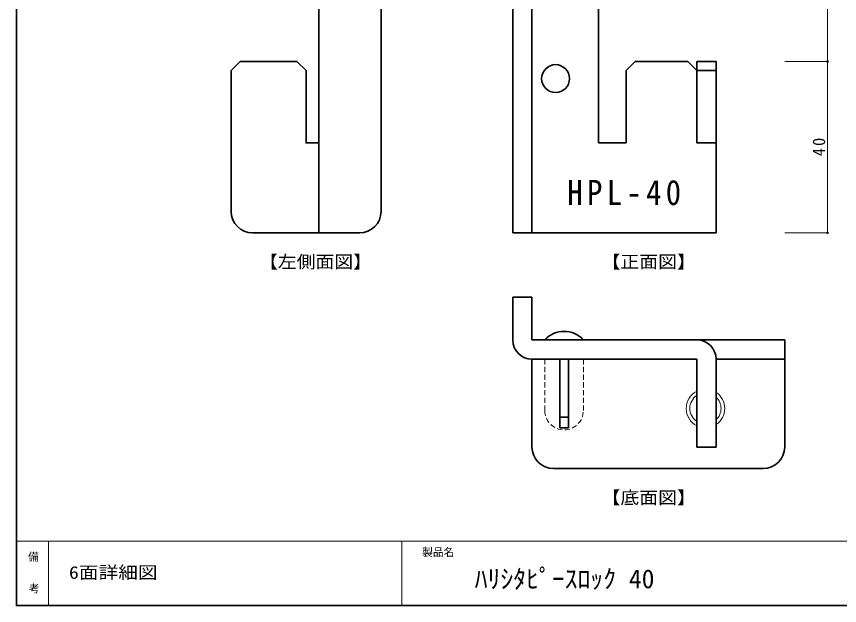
# Model space of a CAD drawing. Units: millimetres at full size, sheet at 1:1; details may follow other scales. Extents: x -492 to 492, y -348 to 348.
# Drawn here: x 102.5 to 294.7, y 72.8 to 210.2 of the extents above; entities that cross this region are included whole.
import ezdxf
from ezdxf.enums import TextEntityAlignment as Align

# ---------------------------------------------------------------- set-up
doc = ezdxf.new("R2010")
doc.units = ezdxf.units.MM
doc.header["$PDMODE"] = 32
doc.header["$PDSIZE"] = 0.5
doc.linetypes.add('DASHED1', pattern=[1.8, 1.2, -0.6])
for name, color, linetype, lineweight in [('0-2_本体', 7, 'Continuous', 35), ('0-3_ボルト・ナット', 4, 'Continuous', 18), ('0-8', 4, 'Continuous', 18), ('F-0_図面枠', 4, 'Continuous', 18)]:
    doc.layers.add(name, color=color, linetype=linetype, lineweight=lineweight)
doc.layers.add('F-2_文字1', color=7, linetype='Continuous')
doc.layers.add('F-3_文字2', color=7, linetype='Continuous')
doc.styles.add('ＭＳ ゴシック', font='')
doc.styles.get('ＭＳ ゴシック').set_extended_font_data('MS Gothic')

msp = doc.modelspace()

# ---------------------------------------------------------------- linework, layer by layer
at = {"layer": '0-2_本体'}
for p, q in [((173.125, 255.25), (173.125, 159.75)), ((218.375, 159.75), (218.375, 255.25)), ((222.875, 159.75), (222.875, 255.25)), ((187.625, 250.25), (187.625, 164.75)), ((238.375, 239.75), (238.375, 180.75)), ((154.746, 199.75), (152.625, 197.629)), ((246.996, 199.75), (244.875, 197.629)), ((246.996, 199.75), (259.254, 199.75)), ((261.375, 199.75), (265.875, 199.75)), ((261.375, 197.629), (261.375, 199.75)), ((265.875, 199.75), (265.875, 159.75)), ((152.625, 164.75), (152.625, 197.629)), ((244.875, 197.629), (244.875, 180.75)), ((261.375, 197.629), (265.875, 197.629)), ((238.375, 180.75), (244.875, 180.75)), ((157.625, 159.75), (182.625, 159.75)), ((218.375, 159.75), (265.875, 159.75)), ((218.375, 144.75), (218.375, 134.75)), ((222.875, 144.75), (218.375, 144.75)), ((222.875, 144.75), (222.875, 134.75)), ((281.875, 134.75), (222.875, 134.75)), ((281.875, 109.75), (281.875, 134.75)), ((261.375, 130.25), (222.875, 130.25)), ((222.875, 109.75), (222.875, 130.25)), ((229.375, 130.25), (229.375, 114.25)), ((231.375, 130.25), (231.375, 114.25)), ((261.375, 130.25), (261.375, 109.75)), ((281.875, 130.25), (265.875, 130.25)), ((229.375, 116.75), (231.375, 116.75)), ((229.375, 114.25), (231.375, 114.25)), ((276.875, 104.75), (227.875, 104.75))]:
    msp.add_line(p, q, dxfattribs=at)
at = {"layer": '0-2_本体', "color": 4, "linetype": 'DASHED1', "lineweight": 18}
for p, q in [((225.875, 130.25), (225.875, 118.25)), ((234.875, 130.25), (234.875, 118.25))]:
    msp.add_line(p, q, dxfattribs=at)
at = {"layer": '0-2_本体'}
for points in [[(154.746, 199.75), (168.004, 199.75), (170.125, 197.629), (170.125, 180.75), (173.125, 180.75)], [(259.254, 199.75), (261.375, 197.629), (261.375, 180.75), (265.875, 180.75)], [(265.875, 130.25), (265.875, 109.75), (261.375, 109.75)]]:
    msp.add_lwpolyline(points, dxfattribs=at)
msp.add_circle((228.375, 195.75), 3.25, dxfattribs=at)
for centre, radius, start, end in [((157.625, 164.75), 5, 180, 270), ((182.625, 164.75), 5, 270, 0), ((230.375, 130.688), 6.062, 42.07502, 137.92498), ((222.875, 134.75), 4.5, 180, 270), ((261.375, 130.25), 4.5, 0, 90), ((227.875, 109.75), 5, 180, 270), ((276.875, 109.75), 5, 270, 0)]:
    msp.add_arc(centre, radius, start, end, dxfattribs=at)
at = {"layer": '0-2_本体', "color": 4, "linetype": 'DASHED1', "lineweight": 18}
msp.add_arc((230.375, 118.25), 4.5, 180, 0, dxfattribs=at)
at = {"layer": '0-3_ボルト・ナット'}
for radius, start, end in [(4.5, 116.388, 243.612), (3.641, 123.31664, 236.68336), (4.5, 303.74908, 56.25092), (3.641, 313.35988, 46.64012)]:
    msp.add_arc((263.375, 118.75), radius, start, end, dxfattribs=at)
at = {"layer": '0-8'}
for p, q in [((291.875, 244.75), (291.875, 199.75)), ((291.875, 244.75), (291.875, 199.75)), ((291.875, 199.75), (281.875, 199.75)), ((291.875, 199.75), (291.875, 159.75)), ((291.875, 199.75), (291.875, 159.75)), ((291.875, 159.75), (281.875, 159.75))]:
    msp.add_line(p, q, dxfattribs=at)
for p in [(291.875, 199.75), (291.875, 159.75)]:
    msp.add_point(p, dxfattribs=at)
at = {"layer": 'F-0_図面枠'}
for p, q in [((102.5, 87.75), (492, 87.75)), ((110, 87.75), (110, 72.75)), ((192.5, 87.75), (192.5, 72.75))]:
    msp.add_line(p, q, dxfattribs=at)
at = {"layer": 'F-0_図面枠', "color": 7, "lineweight": 35}
msp.add_lwpolyline([(102.5, 347.75), (102.5, 72.75), (492, 72.75)], dxfattribs=at)

# ---------------------------------------------------------------- texts
at = {"layer": '0-8', "color": 7, "style": 'ＭＳ ゴシック', "width": 1.1}
for s, p in [('【左側面図】', (159.125, 150.649)), ('【正面図】', (239.125, 150.649)), ('【底面図】', (239.125, 95.597))]:
    msp.add_text(s, height=2.933, dxfattribs=at).set_placement(p, align=Align.BOTTOM_LEFT)
at = {"layer": '0-8', "color": 7, "insert": (291.375, 177.625), "char_height": 2.933, "attachment_point": 7, "rotation": 90, "style": 'ＭＳ ゴシック'}
msp.add_mtext('\\T1.27;\\W0.95;40', dxfattribs=at)
at = {"layer": '0-8', "color": 2, "insert": (231.123, 166.148), "char_height": 5.865, "attachment_point": 7, "style": 'ＭＳ ゴシック'}
msp.add_mtext('\\T1.28;\\W0.9;HPL-40', dxfattribs=at)
at = {"layer": 'F-2_文字1', "style": 'ＭＳ ゴシック'}
for s, p in [('備', (105.211, 82.663)), ('製品名', (197.227, 83.748)), ('考', (105.39, 75.24))]:
    msp.add_text(s, height=1.833, dxfattribs=at).set_placement(p, align=Align.BOTTOM_LEFT)
at = {"layer": 'F-3_文字2', "style": 'ＭＳ ゴシック', "width": 1.15}
msp.add_text('6面詳細図', height=2.933, dxfattribs=at).set_placement((114.764, 78.118), align=Align.BOTTOM_LEFT)
at = {"layer": 'F-3_文字2', "style": 'ＭＳ ゴシック'}
msp.add_text('ﾊﾘｼﾀﾋﾟｰｽﾛｯｸ 40', height=4.399, dxfattribs=at).set_placement((209.501, 75.459), align=Align.BOTTOM_LEFT)

doc.saveas('drawing.dxf')
